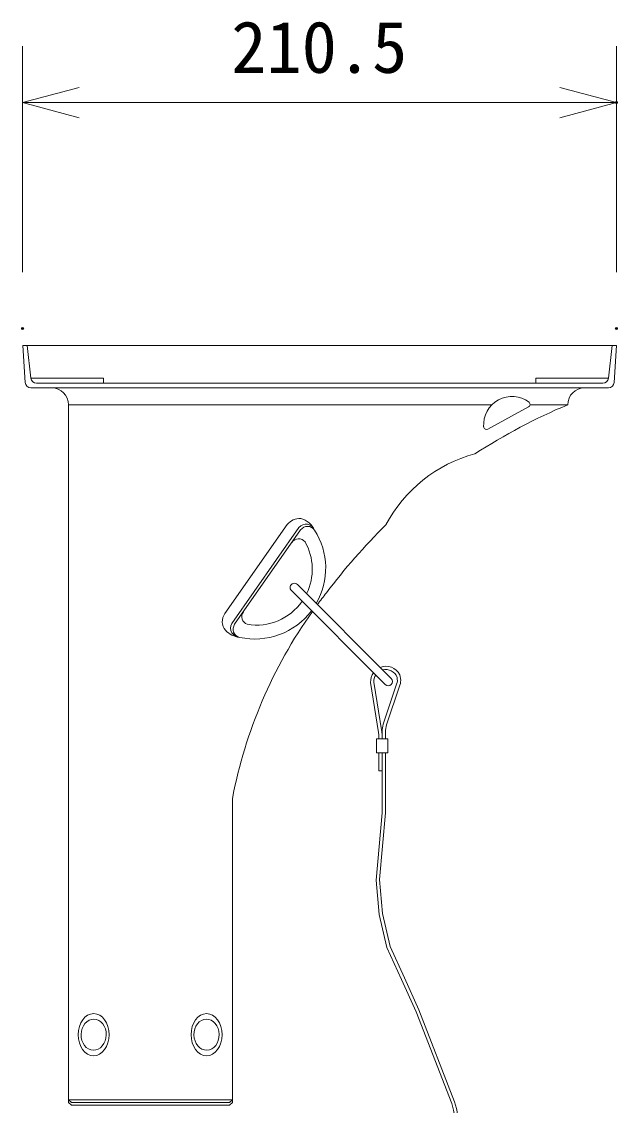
# Model space of a CAD drawing. Units: millimetres, scale not verified. Extents: x -63 to 62, y -117 to 117.
# Drawn here: x 21.02 to 42.12, y 38.69 to 77.05 of the extents above; entities that cross this region are included whole.
import ezdxf
from ezdxf.enums import TextEntityAlignment as Align

# ---------------------------------------------------------------- set-up
doc = ezdxf.new("R2010")
doc.units = ezdxf.units.MM
doc.header["$LTSCALE"] = 0.125
doc.header["$PDMODE"] = 32
doc.header["$PDSIZE"] = 0.0625
for name, color, linetype, lineweight in [('0-0_0', 7, 'Continuous', 9), ('0-4_GAIKEI', 1, 'Continuous', 18), ('0-6_SUNPO', 7, 'Continuous', 9)]:
    doc.layers.add(name, color=color, linetype=linetype, lineweight=lineweight)
doc.layers.add('0-5_Defpoints', color=7, linetype='Continuous')
doc.styles.add('ＭＳ ゴシック', font='')
doc.styles.get('ＭＳ ゴシック').set_extended_font_data('MS Gothic')

# ---------------------------------------------------------------- blocks, each defined once
blk = doc.blocks.new('_OPEN30')
at = {"layer": '0-0_0'}
blk.add_line((0, 0), (-1, 0), dxfattribs=at)
blk.add_lwpolyline([(-1, 0.26795), (0, 0), (-1, -0.26795)], dxfattribs=at)
blk = doc.blocks.new('D10')
at = {"layer": '0-5_Defpoints'}
for p in [(35.4225, 73.158), (14.393, 65.158), (35.4225, 65.158)]:
    blk.add_point(p, dxfattribs=at)
at = {"layer": '0-6_SUNPO'}
for p, q in [((14.393, 67.158), (14.393, 75.158)), ((35.4225, 67.158), (35.4225, 75.158)), ((16.393, 73.158), (33.4225, 73.158))]:
    blk.add_line(p, q, dxfattribs=at)
at = {"layer": '0-6_SUNPO', "xscale": 2, "yscale": 2, "rotation": 180}
blk.add_blockref('_OPEN30', (14.393, 73.158), dxfattribs=at)
at = {"layer": '0-6_SUNPO', "xscale": 2, "yscale": 2}
blk.add_blockref('_OPEN30', (35.4225, 73.158), dxfattribs=at)
at = {"layer": '0-6_SUNPO', "style": 'ＭＳ ゴシック'}
blk.add_text('210.5', height=1.833, dxfattribs=at).set_placement((21.7828, 73.658), align=Align.BOTTOM_LEFT)

msp = doc.modelspace()

# ---------------------------------------------------------------- linework, layer by layer
at = {"layer": '0-4_GAIKEI', "color": 7}
for p, q in [((21.2752, 65.588), (21.0606, 65.5845)), ((21.2752, 65.588), (41.8752, 65.588)), ((37.938, 65.5845), (42.0897, 65.5845)), ((42.0752, 65.5845), (41.8752, 65.588)), ((42.0897, 65.5845), (42.0024, 64.2747)), ((21.3476, 64.088), (22.0952, 64.088)), ((41.0293, 64.088), (22.0952, 64.088)), ((41.8028, 64.088), (41.0293, 64.088)), ((22.6833, 38.788), (22.6833, 63.488)), ((22.6833, 63.488), (34.4863, 63.488)), ((34.4863, 63.488), (34.6825, 63.488)), ((34.6825, 63.488), (37.6649, 63.488)), ((39.0303, 63.488), (40.3588, 63.488)), ((28.4833, 38.788), (28.4833, 49.5409)), ((22.6833, 38.8876), (22.7833, 38.7876)), ((22.7833, 38.688), (22.6833, 38.788)), ((28.3833, 38.7876), (22.7833, 38.7876)), ((28.3833, 38.7876), (28.4833, 38.8876)), ((28.4833, 38.788), (28.3833, 38.688)), ((22.7833, 38.688), (28.3833, 38.688))]:
    msp.add_line(p, q, dxfattribs=at)
at = {"layer": '0-4_GAIKEI'}
for p, q in [((21.2207, 65.5845), (21.3512, 64.4259)), ((41.7992, 64.4259), (41.9296, 65.5845)), ((21.3502, 64.4345), (23.9252, 64.4345)), ((41.6004, 64.2483), (21.5499, 64.2483)), ((23.9252, 64.4345), (23.9252, 64.2483)), ((39.2252, 64.4345), (41.8002, 64.4345)), ((39.2252, 64.2483), (39.2252, 64.4345)), ((37.5333, 62.6265), (38.9752, 63.4094)), ((30.4281, 59.2509), (28.2197, 56.0969)), ((30.8412, 59.1434), (28.462, 55.7455)), ((28.5648, 55.718), (30.9022, 59.0562)), ((30.5762, 56.9093), (33.8986, 53.5868)), ((34.1108, 53.799), (30.7883, 57.1214)), ((33.3797, 53.6529), (33.6579, 51.8876)), ((33.4979, 53.6716), (33.776, 51.9056)), ((34.301, 53.594), (33.8271, 52.1769)), ((34.4179, 53.5661), (33.947, 52.1578)), ((33.7858, 51.6646), (33.7858, 51.9231)), ((33.9057, 51.6646), (33.9057, 51.9041)), ((33.5865, 51.166), (33.5865, 51.6646)), ((33.5865, 51.6646), (33.7858, 51.6646)), ((33.6676, 51.7631), (33.6676, 51.6646)), ((33.7858, 51.6646), (33.9851, 51.6646)), ((33.9851, 51.6646), (33.9851, 51.166)), ((33.7173, 51.166), (33.5865, 51.166)), ((33.6676, 51.166), (33.6676, 50.5342)), ((33.9851, 51.166), (33.7173, 51.166)), ((33.7858, 51.166), (33.7858, 49.0339)), ((33.9057, 51.166), (33.9057, 49.0373)), ((33.6676, 50.5342), (33.7858, 50.5342)), ((33.7857, 49.0373), (33.5707, 46.6635)), ((33.9057, 49.0373), (33.6898, 46.6781)), ((33.5707, 46.6635), (33.6797, 45.4485)), ((33.6898, 46.6781), (33.7961, 45.4776)), ((33.6797, 45.4485), (33.9582, 44.2701)), ((33.7961, 45.4776), (34.0703, 44.3131)), ((33.9582, 44.2701), (34.4707, 43.1457)), ((34.0703, 44.3131), (34.5766, 43.2021)), ((34.4707, 43.1457), (34.9915, 42.0007)), ((34.5766, 43.2021), (35.0898, 42.0696)), ((34.9915, 42.0007), (36.2552, 38.7472)), ((35.0898, 42.0696), (36.3535, 38.816)), ((28.4833, 38.8876), (22.6833, 38.8876))]:
    msp.add_line(p, q, dxfattribs=at)
at = {"layer": '0-4_GAIKEI', "color": 7}
msp.add_lwpolyline([(21.148, 64.2747), (21.0606, 65.5845), (25.2124, 65.5845)], dxfattribs=at)
for centre, radius, start, end in [((21.3476, 64.288), 0.2, 183.81627, 270), ((22.0833, 63.488), 0.6, 0, 90), ((40.9588, 63.488), 0.6, 90.12087, 180.00013), ((41.8028, 64.288), 0.2, 270, 356.18373), ((48.4102, 44.3095), 20.8, 112.77342, 123.02182), ((38.3521, 56.9154), 5, 104.79849, 152.37314), ((49.5693, 43.3775), 22.2768, 134.61915, 142.84139), ((45.116, 46.3485), 16.9363, 141.75159, 143.53507), ((45.116, 46.3485), 16.9363, 144.56277, 169.13499)]:
    msp.add_arc(centre, radius, start, end, dxfattribs=at)
at = {"layer": '0-4_GAIKEI'}
for centre, radius, start, end in [((21.5499, 64.4483), 0.2, 186.42433, 270), ((41.6003, 64.4486), 0.2003, 270.03743, 355.96691), ((38.3857, 62.7758), 1.0057, 52.91283, 184.08717), ((38.9177, 63.5004), 0.1076, 302.28065, 46.19779), ((37.4883, 62.7243), 0.1076, 190.80221, 294.71935), ((30.8632, 58.9058), 0.5553, 85.68015, 141.58424), ((31.0923, 58.9344), 0.3267, 20.72008, 140.22137), ((31.148, 58.8841), 0.3, 33.56388, 145), ((30.7249, 58.7413), 0.7405, 24.63671, 75.91958), ((30.8326, 58.4584), 0.286, 38.56549, 146.60079), ((29.2791, 57.7052), 2.5095, 330.1138, 32.40168), ((29.3385, 57.6637), 1.9742, 333.96937, 29.52808), ((30.6784, 57.0192), 0.1501, 42.92364, 227.07636), ((29.3385, 57.6637), 1.9742, 260.47192, 324.96827), ((28.6053, 55.8161), 0.4769, 143.93809, 220.54539), ((29.2791, 57.7052), 2.5095, 257.59832, 323.11679), ((29.1028, 55.9878), 0.286, 143.39921, 251.43451), ((28.7293, 55.581), 0.3139, 148.39313, 211.92571), ((28.8106, 55.5459), 0.3, 145, 256.43612), ((28.8224, 56.0338), 0.7838, 222.31645, 263.97679), ((28.7903, 55.6604), 0.4092, 216.85303, 262.9671), ((33.924, 53.6837), 0.5452, 27.10407, 111.93961), ((33.9176, 53.6966), 0.4205, 19.47559, 105.19705), ((33.924, 53.6837), 0.5452, 144.1237, 183.23764), ((33.9176, 53.6966), 0.4205, 147.50056, 183.40177), ((34.0047, 53.6929), 0.15, 225, 45), ((33.9096, 53.7367), 0.4166, 339.97127, 13.89423), ((33.9098, 53.7366), 0.5365, 352.48347, 21.37385), ((33.9203, 53.7344), 0.5253, 341.31815, 352.56897), ((34.5858, 51.9231), 0.8, 161.5085, 180), ((32.8676, 51.7631), 0.8, 0, 8.95459), ((32.9858, 51.7811), 0.8, 0, 8.95122), ((34.7057, 51.9041), 0.8, 161.51156, 180), ((29.5808, 36.9737), 6.9061, 311.77378, 14.88046), ((29.6164, 36.9468), 6.9916, 311.44592, 15.50633)]:
    msp.add_arc(centre, radius, start, end, dxfattribs=at)
for centre, major_axis, ratio in [((23.5722, 41.1878), (0.0009, 0.7461), 0.735836), ((27.5712, 41.1878), (-0.0009, 0.7461), 0.735836), ((23.5722, 41.1878), (0.0118, 0.5493), 0.811709), ((27.5712, 41.1878), (-0.0118, 0.5493), 0.811709)]:
    msp.add_ellipse(centre, major_axis=major_axis, ratio=ratio, dxfattribs=at)

# ---------------------------------------------------------------- block references
at = {"layer": '0-6_SUNPO'}
msp.add_blockref('D10', (6.6618, 1.029), dxfattribs=at)

doc.saveas('drawing.dxf')
